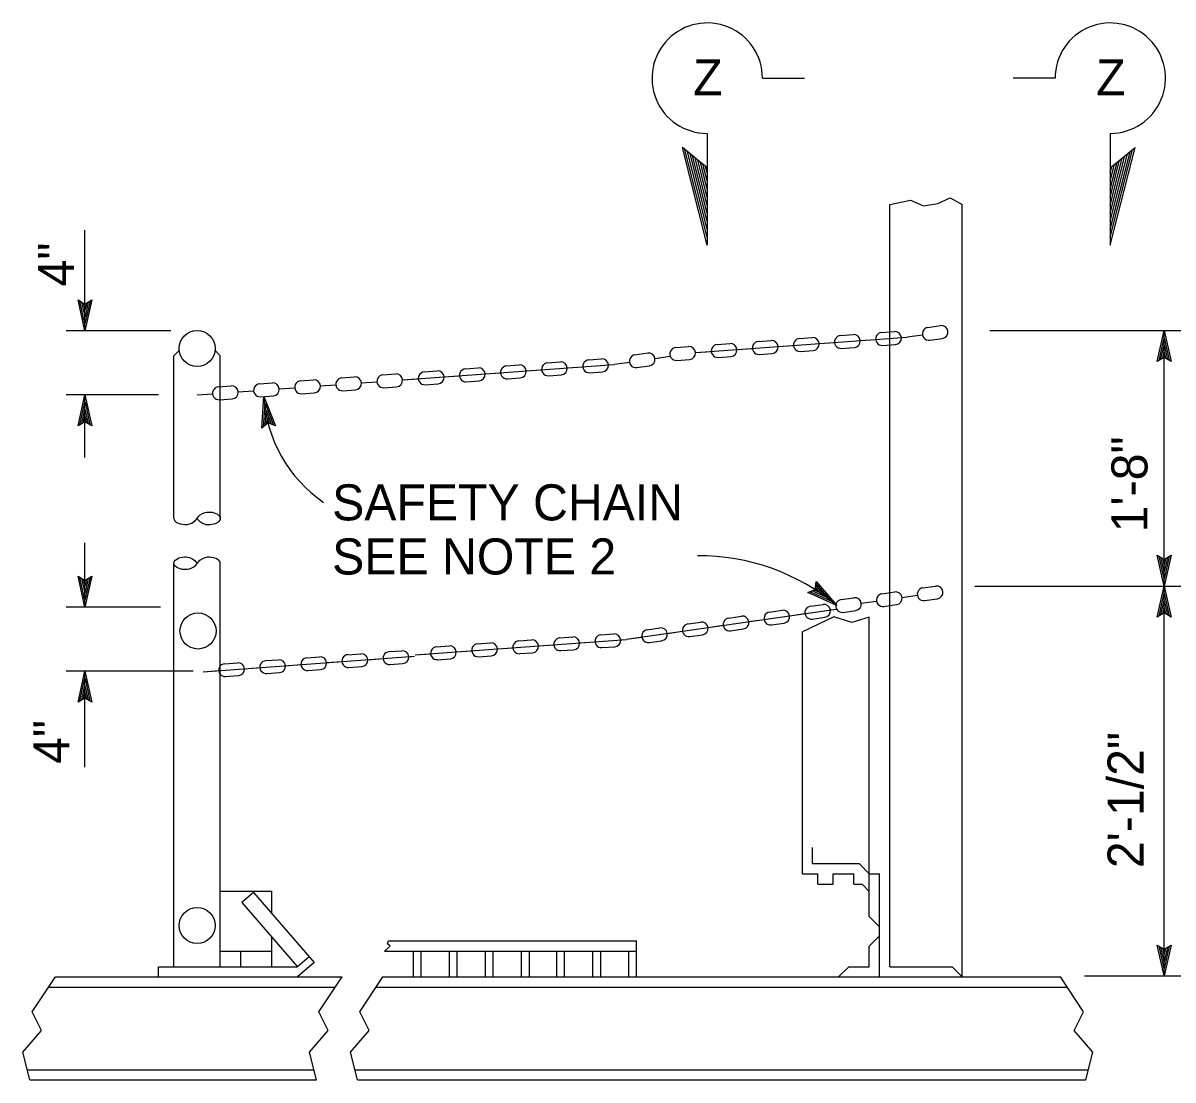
# Model space of a CAD drawing. Extents: x -894 to 866, y -476 to 714.
# Drawn here: x 502 to 725.2, y 30.6 to 235.8 of the extents above; entities that cross this region are included whole.
import ezdxf

# ---------------------------------------------------------------- set-up
doc = ezdxf.new("R2010")
doc.units = 0
for name, color, linetype in [('22 Misc Cnst Det', 7, 'Continuous'), ('56 Stage 3 Anno', 7, 'Continuous'), ('57 Undefined', 7, 'Continuous'), ('60 Nongeo Data', 7, 'Continuous')]:
    doc.layers.add(name, color=color, linetype=linetype)

msp = doc.modelspace()

# ---------------------------------------------------------------- linework, layer by layer
at = {"layer": '22 Misc Cnst Det'}
for p, q in [((645.51, 225.09), (653.67, 225.09)), ((702.33, 225.09), (694.18, 225.09)), ((634.8, 214.37), (634.8, 192.67)), ((713.05, 214.37), (713.05, 192.67)), ((634.8, 192.67), (629.97, 211.62)), ((634.8, 207.7), (629.97, 211.62)), ((634.8, 194.22), (630.47, 211.21)), ((634.8, 195.78), (630.97, 210.8)), ((634.8, 197.34), (631.47, 210.4)), ((634.8, 198.9), (631.97, 209.99)), ((713.05, 192.67), (717.88, 211.62)), ((713.05, 207.7), (717.88, 211.62)), ((713.05, 194.23), (717.38, 211.21)), ((713.05, 195.78), (716.88, 210.8)), ((713.05, 197.34), (716.38, 210.4)), ((713.05, 198.9), (715.88, 209.99)), ((634.8, 200.46), (632.47, 209.59)), ((634.8, 202.02), (632.97, 209.18)), ((634.8, 203.57), (633.47, 208.78)), ((634.8, 205.13), (633.97, 208.37)), ((634.8, 206.69), (634.47, 207.97)), ((713.05, 200.46), (715.37, 209.59)), ((713.05, 202.02), (714.87, 209.18)), ((713.05, 203.57), (714.37, 208.78)), ((713.05, 205.13), (713.87, 208.37)), ((713.05, 206.69), (713.37, 207.97))]:
    msp.add_line(p, q, dxfattribs=at)
for centre, start, end in [((634.8, 225.09), 359.9995, 270), ((713.05, 225.09), 270, 180.0005)]:
    msp.add_arc(centre, 10.72, start, end, dxfattribs=at)
at = {"layer": '56 Stage 3 Anno'}
for p, q in [((514, 176.03), (514, 195.57)), ((514, 176.03), (512.67, 182.03)), ((512.67, 182.03), (512.67, 182.03)), ((512.67, 182.03), (514, 181.23)), ((514, 177.42), (513.03, 181.8)), ((514.01, 178.79), (513.38, 181.62)), ((514.01, 180.18), (513.74, 181.38)), ((514, 181.23), (515.34, 182.03)), ((515.34, 182.03), (514, 176.03)), ((514.99, 181.82), (514, 177.41)), ((514.63, 181.58), (514.01, 178.79)), ((514.28, 181.4), (514.01, 180.18)), ((515.34, 182.03), (515.34, 182.03)), ((510.32, 176.08), (530.65, 176.08)), ((514, 176.03), (514, 176.03)), ((689.67, 176.08), (729, 176.08)), ((722.17, 170.08), (723.51, 176.08)), ((722.52, 170.3), (723.51, 174.7)), ((723.51, 126.48), (723.51, 176.08)), ((723.51, 176.08), (723.51, 176.08)), ((723.51, 176.08), (724.84, 170.08)), ((723.51, 174.69), (724.48, 170.32)), ((722.88, 170.53), (723.5, 173.32)), ((723.23, 170.71), (723.5, 171.94)), ((723.5, 173.32), (724.13, 170.5)), ((723.5, 171.94), (723.77, 170.73)), ((723.51, 170.88), (722.17, 170.08)), ((722.17, 170.08), (722.17, 170.08)), ((724.84, 170.08), (723.51, 170.88)), ((724.84, 170.08), (724.84, 170.08)), ((528.25, 163.6), (510.32, 163.6)), ((512.66, 157.6), (514, 163.6)), ((514, 151.43), (514, 163.6)), ((514, 163.6), (514, 163.6)), ((514, 163.6), (515.33, 157.6)), ((548.33, 157.16), (548.75, 163.3)), ((548.75, 163.3), (548.75, 163.3)), ((548.75, 163.3), (550.97, 157.57)), ((513.02, 157.82), (514, 162.22)), ((513.38, 158.05), (514, 160.84)), ((514, 160.84), (514.63, 158.01)), ((514.01, 162.21), (514.97, 157.83)), ((548.65, 157.43), (548.96, 161.93)), ((548.97, 161.92), (550.58, 157.74)), ((513.73, 158.23), (514, 159.46)), ((514, 159.46), (514.27, 158.25)), ((548.97, 157.72), (549.17, 160.57)), ((549.17, 160.57), (550.21, 157.87)), ((549.29, 157.94), (549.38, 159.2)), ((549.38, 159.2), (549.82, 158.05)), ((514, 158.4), (512.66, 157.6)), ((512.66, 157.6), (512.66, 157.6)), ((515.33, 157.6), (514, 158.4)), ((515.33, 157.6), (515.33, 157.6)), ((549.54, 158.16), (548.33, 157.16)), ((548.33, 157.16), (548.33, 157.16)), ((550.97, 157.57), (549.54, 158.16)), ((550.97, 157.57), (550.97, 157.57)), ((514, 122.39), (514, 134.88)), ((723.51, 126.48), (722.18, 132.48)), ((722.18, 132.48), (722.18, 132.48)), ((722.18, 132.48), (723.51, 131.68)), ((723.5, 127.87), (722.54, 132.24)), ((723.51, 129.24), (722.88, 132.07)), ((723.51, 130.62), (723.24, 131.83)), ((723.51, 131.68), (724.85, 132.48)), ((724.85, 132.48), (723.51, 126.48)), ((724.49, 132.26), (723.51, 127.86)), ((724.13, 132.03), (723.51, 129.24)), ((723.78, 131.85), (723.51, 130.62)), ((724.85, 132.48), (724.85, 132.48)), ((514, 122.39), (512.67, 128.39)), ((512.67, 128.39), (512.67, 128.39)), ((512.67, 128.39), (514, 127.59)), ((514, 123.78), (513.03, 128.16)), ((514.01, 125.16), (513.38, 127.98)), ((514.01, 126.54), (513.74, 127.74)), ((514, 127.59), (515.34, 128.39)), ((515.34, 128.39), (514, 122.39)), ((514.99, 128.18), (514, 123.77)), ((514.63, 127.94), (514.01, 125.16)), ((514.28, 127.77), (514.01, 126.54)), ((515.34, 128.39), (515.34, 128.39)), ((655.78, 125.85), (655.94, 127.4)), ((655.94, 127.4), (655.94, 127.4)), ((655.94, 127.4), (659.96, 122.74)), ((654.35, 125.26), (655.78, 125.85)), ((659.96, 122.74), (654.35, 125.26)), ((654.35, 125.26), (654.35, 125.26)), ((658.84, 123.57), (654.75, 125.4)), ((657.74, 124.39), (655.1, 125.58)), ((656.63, 125.22), (655.5, 125.72)), ((655.81, 126.17), (656.63, 125.22)), ((655.88, 126.56), (657.74, 124.39)), ((655.9, 126.98), (658.85, 123.57)), ((686.74, 126.48), (728.38, 126.48)), ((722.17, 120.48), (723.51, 126.48)), ((722.52, 120.69), (723.51, 125.1)), ((723.51, 50.8), (723.51, 126.48)), ((723.51, 126.48), (723.51, 126.48)), ((723.51, 126.48), (723.51, 126.48)), ((723.51, 126.48), (724.84, 120.48)), ((723.51, 125.09), (724.48, 120.71)), ((722.88, 120.93), (723.5, 123.72)), ((723.5, 123.72), (724.13, 120.89)), ((510.32, 122.44), (528.68, 122.44)), ((514, 122.39), (514, 122.39)), ((659.96, 122.74), (659.96, 122.74)), ((723.51, 121.28), (722.17, 120.48)), ((723.23, 121.1), (723.5, 122.33)), ((723.5, 122.33), (723.77, 121.13)), ((724.84, 120.48), (723.51, 121.28)), ((722.17, 120.48), (722.17, 120.48)), ((724.84, 120.48), (724.84, 120.48)), ((534.97, 109.96), (510.32, 109.96)), ((512.66, 103.96), (514, 109.96)), ((514, 91.35), (514, 109.96)), ((514, 109.96), (514, 109.96)), ((514, 109.96), (515.33, 103.96)), ((513.02, 104.18), (514, 108.58)), ((513.38, 104.41), (514, 107.2)), ((514, 107.2), (514.63, 104.37)), ((514.01, 108.57), (514.97, 104.19)), ((513.73, 104.59), (514, 105.82)), ((514, 105.82), (514.27, 104.61)), ((514, 104.76), (512.66, 103.96)), ((512.66, 103.96), (512.66, 103.96)), ((515.33, 103.96), (514, 104.76)), ((515.33, 103.96), (515.33, 103.96)), ((723.51, 50.8), (722.18, 56.8)), ((722.18, 56.8), (722.18, 56.8)), ((722.18, 56.8), (723.51, 56)), ((723.5, 52.2), (722.54, 56.57)), ((723.51, 53.57), (722.88, 56.39)), ((723.51, 54.95), (723.24, 56.16)), ((723.51, 56), (724.85, 56.8)), ((724.85, 56.8), (723.51, 50.8)), ((724.49, 56.59), (723.51, 52.18)), ((724.13, 56.35), (723.51, 53.57)), ((723.78, 56.18), (723.51, 54.95)), ((724.85, 56.8), (724.85, 56.8)), ((708.04, 50.8), (728.38, 50.8)), ((723.51, 50.8), (723.51, 50.8))]:
    msp.add_line(p, q, dxfattribs=at)
for centre, radius, start, end in [((575.38, 164.75), 26.67, 183.1164, 235.5979), ((633.14, 90.33), 42.06, 50.3977, 90.3354)]:
    msp.add_arc(centre, radius, start, end, dxfattribs=at)
at = {"layer": '60 Nongeo Data'}
for p, q in [((670.27, 52.6), (670.27, 200.6)), ((684.27, 50.6), (684.27, 200.6)), ((632.6, 171.82), (673.6, 174.82)), ((531.27, 171.2), (532.29, 172.22)), ((540.27, 171.2), (539.24, 172.22)), ((531.27, 139.62), (531.27, 171.2)), ((540.27, 139.62), (540.27, 171.2)), ((575.73, 166.51), (616.73, 169.51)), ((531.27, 52.6), (531.27, 130.92)), ((540.27, 52.6), (540.27, 130.92)), ((619.12, 116.17), (659.81, 122.02)), ((666.27, 67.2), (666.27, 120.48)), ((578.11, 113.14), (619.11, 116.14)), ((653.27, 70.6), (653.27, 117.6)), ((536.97, 109.86), (577.97, 112.86)), ((655.27, 72.6), (655.27, 75.72)), ((655.27, 72.6), (664.27, 72.6)), ((666.27, 70.6), (664.27, 72.6)), ((653.27, 70.6), (656.27, 70.6)), ((656.27, 68.6), (656.27, 70.6)), ((659.27, 68.6), (659.27, 70.6)), ((659.27, 70.6), (663.27, 70.6)), ((663.27, 68.6), (663.27, 70.6)), ((666.27, 70.6), (668.27, 70.6)), ((668.27, 50.6), (668.27, 70.6)), ((540.27, 67.25), (550.27, 67.25)), ((550.27, 62.86), (550.27, 67.25)), ((656.27, 68.6), (659.27, 68.6)), ((663.27, 68.6), (664.86, 68.6)), ((666.27, 67.2), (664.86, 68.6)), ((666.27, 62.32), (666.27, 67.2)), ((546.69, 66.97), (544.46, 65.03)), ((544.46, 65.03), (555.27, 52.6)), ((546.69, 66.97), (558.49, 53.4)), ((668.27, 60.32), (666.27, 62.32)), ((550.27, 52.6), (550.27, 58.35)), ((668.27, 58.6), (666.27, 56.6)), ((572.92, 57.6), (621.08, 57.6)), ((621.08, 50.6), (621.08, 57.6)), ((666.27, 52.6), (666.27, 56.6)), ((540.27, 55.6), (550.27, 55.6)), ((544.27, 52.6), (544.27, 55.6)), ((557.5, 54.54), (555.27, 52.6)), ((572.17, 55.6), (621.08, 55.6)), ((577.77, 50.6), (577.77, 55.6)), ((579.27, 50.6), (579.27, 55.6)), ((584.77, 50.6), (584.77, 55.6)), ((586.27, 50.6), (586.27, 55.6)), ((591.77, 50.6), (591.77, 55.6)), ((593.27, 50.6), (593.27, 55.6)), ((598.77, 50.6), (598.77, 55.6)), ((600.27, 50.6), (600.27, 55.6)), ((605.62, 50.6), (605.62, 55.6)), ((607.12, 50.6), (607.12, 55.6)), ((612.62, 50.6), (612.62, 55.6)), ((614.12, 50.6), (614.12, 55.6)), ((619.58, 50.6), (619.58, 55.6)), ((528.27, 50.6), (528.27, 52.6)), ((528.27, 52.6), (555.27, 52.6)), ((558.49, 53.4), (555.27, 50.6)), ((660.27, 50.6), (662.27, 52.6)), ((662.27, 52.6), (666.27, 52.6)), ((670.27, 52.6), (682.34, 52.6)), ((682.34, 52.6), (684.27, 50.6)), ((508.27, 50.6), (563.91, 50.6)), ((571.84, 50.6), (703.38, 50.6)), ((506.93, 48.6), (562.58, 48.6)), ((570.51, 48.6), (704.71, 48.6)), ((502.82, 32.6), (558.47, 32.6)), ((566.39, 32.6), (708.82, 32.6)), ((503.32, 30.6), (558.97, 30.6)), ((566.9, 30.6), (708.32, 30.6))]:
    msp.add_line(p, q, dxfattribs=at)
for points in [[(670.27, 200.6), (674.27, 201.4), (676.77, 200.28), (679.6, 200.74), (681.96, 201.86), (684.27, 200.6)], [(677.64, 176.7), (680.11, 177.05)], [(644.72, 173.96), (647.22, 174.15)], [(652.7, 174.55), (655.2, 174.73)], [(660.68, 175.13), (663.17, 175.31)], [(664.51, 174.16), (667.5, 174.38)], [(668.66, 175.71), (671.15, 175.9)], [(672.49, 174.74), (673.6, 174.82)], [(673.61, 174.85), (676.58, 175.28)], [(677.99, 174.22), (680.47, 174.58)], [(628.7, 172.81), (631.19, 172.99)], [(632.6, 171.82), (635.59, 172.04)], [(636.75, 173.38), (639.24, 173.56)], [(640.58, 172.41), (643.57, 172.62)], [(648.55, 172.99), (651.55, 173.21)], [(652.88, 172.05), (655.38, 172.24)], [(656.53, 173.57), (659.53, 173.79)], [(660.86, 172.64), (663.36, 172.82)], [(668.84, 173.22), (671.34, 173.4)], [(603.81, 169.82), (606.3, 170)], [(611.79, 170.4), (614.28, 170.58)], [(616.74, 169.54), (619.71, 169.97)], [(620.77, 171.38), (623.24, 171.74)], [(624.66, 170.68), (627.63, 171.1)], [(628.88, 170.31), (631.37, 170.5)], [(636.93, 170.89), (639.42, 171.07)], [(644.91, 171.47), (647.4, 171.65)], [(571.83, 167.49), (574.32, 167.67)], [(579.87, 168.06), (582.37, 168.25)], [(587.85, 168.65), (590.35, 168.83)], [(591.68, 167.67), (594.68, 167.89)], [(595.83, 169.23), (598.32, 169.41)], [(599.66, 168.26), (602.65, 168.48)], [(603.99, 167.32), (606.49, 167.5)], [(607.64, 168.84), (610.63, 169.06)], [(611.97, 167.91), (614.46, 168.09)], [(615.62, 169.43), (616.73, 169.51)], [(621.12, 168.91), (623.6, 169.26)], [(539.91, 165.16), (542.41, 165.34)], [(547.89, 165.74), (550.38, 165.92)], [(555.87, 166.32), (558.36, 166.51)], [(559.7, 165.35), (562.69, 165.57)], [(563.85, 166.91), (566.34, 167.09)], [(567.68, 165.93), (570.67, 166.15)], [(575.73, 166.51), (578.72, 166.73)], [(580.06, 165.57), (582.55, 165.75)], [(583.7, 167.09), (586.7, 167.31)], [(588.03, 166.15), (590.53, 166.34)], [(596.01, 166.74), (598.51, 166.92)], [(535.77, 163.6), (538.76, 163.82)], [(543.74, 164.18), (546.74, 164.4)], [(548.07, 163.25), (550.57, 163.43)], [(551.72, 164.77), (554.71, 164.99)], [(556.05, 163.83), (558.55, 164.01)], [(564.03, 164.41), (566.52, 164.6)], [(572.01, 165), (574.5, 165.18)], [(540.1, 162.66), (542.59, 162.85)], [(531.27, 139.62), (531.28, 139.49), (531.38, 139.24), (531.57, 139.03), (531.79, 138.86), (532.09, 138.71), (532.49, 138.58), (532.95, 138.49), (533.36, 138.45), (533.82, 138.46), (534.28, 138.55), (534.73, 138.73), (535.16, 139), (535.45, 139.24), (535.75, 139.6), (536.05, 140.01), (536.36, 140.3), (536.83, 140.6), (537.31, 140.78), (537.64, 140.84), (538.21, 140.86), (538.67, 140.81), (539.08, 140.71), (539.4, 140.6), (539.73, 140.42), (540, 140.21), (540.14, 140.03), (540.23, 139.84), (540.27, 139.61), (540.22, 139.38), (540.13, 139.19), (540.01, 139.04), (539.79, 138.85), (539.51, 138.69), (539.3, 138.6), (538.97, 138.49), (538.61, 138.42), (538.23, 138.38), (537.93, 138.37), (537.55, 138.41), (537.26, 138.48), (536.94, 138.6), (536.77, 138.67), (536.57, 138.8), (536.4, 138.92), (536.16, 139.13), (535.98, 139.32), (535.86, 139.48), (535.77, 139.61)], [(540.27, 130.92), (540.25, 131.04), (540.15, 131.29), (539.96, 131.51), (539.74, 131.67), (539.44, 131.82), (539.04, 131.96), (538.58, 132.05), (538.17, 132.08), (537.71, 132.07), (537.25, 131.98), (536.8, 131.81), (536.37, 131.54), (536.09, 131.3), (535.78, 130.93), (535.48, 130.52), (535.17, 130.23), (534.7, 129.94), (534.22, 129.76), (533.9, 129.69), (533.32, 129.68), (532.86, 129.73), (532.45, 129.82), (532.13, 129.94), (531.8, 130.11), (531.53, 130.33), (531.39, 130.5), (531.3, 130.69), (531.27, 130.92), (531.31, 131.15), (531.4, 131.34), (531.52, 131.49), (531.74, 131.68), (532.02, 131.84), (532.23, 131.94), (532.56, 132.04), (532.92, 132.12), (533.3, 132.16), (533.6, 132.16), (533.98, 132.12), (534.27, 132.05), (534.6, 131.93), (534.76, 131.87), (534.96, 131.73), (535.13, 131.61), (535.37, 131.41), (535.55, 131.21), (535.67, 131.06), (535.76, 130.93)], [(668.73, 125.01), (671.21, 125.36)], [(676.65, 126.15), (679.13, 126.5)], [(654.82, 122.57), (657.3, 122.92)], [(660.82, 123.87), (663.29, 124.22)], [(664.71, 123.16), (667.67, 123.59)], [(669.09, 122.53), (671.56, 122.89)], [(672.62, 124.3), (675.59, 124.73)], [(677.01, 123.67), (679.48, 124.03)], [(638.98, 120.29), (641.46, 120.64)], [(646.9, 121.43), (649.38, 121.78)], [(650.79, 120.72), (653.76, 121.15)], [(658.71, 121.86), (659.81, 122.02)], [(661.17, 121.39), (663.65, 121.75)], [(623.15, 118.01), (625.62, 118.37)], [(631.07, 119.15), (633.54, 119.51)], [(634.96, 118.45), (637.92, 118.87)], [(642.87, 119.58), (645.84, 120.01)], [(647.26, 118.95), (649.73, 119.31)], [(666.27, 120.48), (662.89, 119.39), (659.35, 120.53), (653.27, 117.6)], [(655.18, 120.09), (657.65, 120.45)], [(606.19, 116.44), (608.68, 116.63)], [(614.17, 117.03), (616.66, 117.21)], [(618, 116.06), (619.11, 116.14)], [(619.12, 116.17), (622.09, 116.6)], [(627.04, 117.31), (630.01, 117.73)], [(631.42, 116.67), (633.9, 117.03)], [(639.34, 117.81), (641.81, 118.17)], [(573.03, 113.76), (575.53, 113.94)], [(582.25, 114.69), (584.75, 114.88)], [(586.08, 113.72), (589.08, 113.94)], [(590.23, 115.28), (592.73, 115.46)], [(594.06, 114.3), (597.06, 114.52)], [(598.21, 115.86), (600.7, 116.04)], [(602.04, 114.89), (605.03, 115.11)], [(606.37, 113.95), (608.87, 114.13)], [(610.02, 115.47), (613.01, 115.69)], [(614.35, 114.54), (616.84, 114.72)], [(623.5, 115.54), (625.98, 115.89)], [(549.1, 112.01), (551.59, 112.19)], [(557.08, 112.59), (559.57, 112.77)], [(560.91, 111.62), (563.9, 111.83)], [(565.05, 113.17), (567.55, 113.36)], [(568.88, 112.2), (571.88, 112.42)], [(576.86, 112.78), (577.97, 112.86)], [(578.11, 113.14), (581.1, 113.36)], [(582.44, 112.2), (584.93, 112.38)], [(590.41, 112.78), (592.91, 112.97)], [(598.39, 113.37), (600.89, 113.55)], [(536.97, 109.86), (539.96, 110.08)], [(541.12, 111.42), (543.61, 111.6)], [(544.95, 110.45), (547.94, 110.67)], [(549.28, 109.51), (551.77, 109.69)], [(552.93, 111.03), (555.92, 111.25)], [(557.26, 110.1), (559.75, 110.28)], [(565.24, 110.68), (567.73, 110.86)], [(573.21, 111.26), (575.71, 111.45)], [(541.3, 108.93), (543.79, 109.11)], [(572.17, 55.6), (573.27, 56.55), (572.72, 57.03), (572.92, 57.6)], [(503.32, 30.6), (501.96, 36.03), (505.57, 40.24), (503.77, 43.85), (508.27, 50.6)], [(558.97, 30.6), (557.61, 36.03), (561.22, 40.24), (559.41, 43.85), (563.91, 50.6)], [(566.9, 30.6), (565.54, 36.03), (569.15, 40.24), (567.34, 43.85), (571.84, 50.6)], [(708.32, 30.6), (709.68, 36.03), (706.07, 40.24), (707.88, 43.85), (703.38, 50.6)]]:
    msp.add_lwpolyline(points, dxfattribs=at)
for centre in [(535.77, 172.6), (535.94, 117.77), (535.77, 60.6)]:
    msp.add_circle(centre, 3.5, dxfattribs=at)
for centre, start, end in [((677.82, 175.46), 98.1849, 278.1849), ((680.29, 175.81), 278.1849, 98.1849), ((647.31, 172.9), 274.1849, 94.1849), ((652.79, 173.3), 94.1849, 274.1849), ((655.29, 173.48), 274.1849, 94.1849), ((660.77, 173.88), 94.1849, 274.1849), ((663.27, 174.07), 274.1849, 94.1849), ((668.75, 174.47), 94.1849, 274.1849), ((671.24, 174.65), 274.1849, 94.1849), ((628.79, 171.56), 94.1849, 274.1849), ((631.28, 171.74), 274.1849, 94.1849), ((636.84, 172.13), 94.1849, 274.1849), ((639.33, 172.32), 274.1849, 94.1849), ((644.81, 172.72), 94.1849, 274.1849), ((603.9, 168.57), 94.1849, 274.1849), ((606.39, 168.75), 274.1849, 94.1849), ((611.88, 169.15), 94.1849, 274.1849), ((614.37, 169.34), 274.1849, 94.1849), ((620.94, 170.14), 98.1849, 278.1849), ((623.42, 170.5), 278.1849, 98.1849), ((571.92, 166.24), 94.1849, 274.1849), ((574.41, 166.43), 274.1849, 94.1849), ((579.96, 166.82), 94.1849, 274.1849), ((582.46, 167), 274.1849, 94.1849), ((587.94, 167.4), 94.1849, 274.1849), ((590.44, 167.58), 274.1849, 94.1849), ((595.92, 167.98), 94.1849, 274.1849), ((598.42, 168.17), 274.1849, 94.1849), ((542.5, 164.09), 274.1849, 94.1849), ((547.98, 164.49), 94.1849, 274.1849), ((550.48, 164.68), 274.1849, 94.1849), ((555.96, 165.08), 94.1849, 274.1849), ((558.45, 165.26), 274.1849, 94.1849), ((563.94, 165.66), 94.1849, 274.1849), ((566.43, 165.84), 274.1849, 94.1849), ((540, 163.91), 94.1849, 274.1849), ((671.39, 124.12), 278.1849, 98.1849), ((676.83, 124.91), 98.1849, 278.1849), ((679.31, 125.26), 278.1849, 98.1849), ((657.47, 121.68), 278.1849, 98.1849), ((660.99, 122.63), 98.1849, 278.1849), ((663.47, 122.99), 278.1849, 98.1849), ((668.91, 123.77), 98.1849, 278.1849), ((641.64, 119.41), 278.1849, 98.1849), ((647.08, 120.19), 98.1849, 278.1849), ((649.56, 120.55), 278.1849, 98.1849), ((655, 121.33), 98.1849, 278.1849), ((625.8, 117.13), 278.1849, 98.1849), ((631.24, 117.91), 98.1849, 278.1849), ((633.72, 118.27), 278.1849, 98.1849), ((639.16, 119.05), 98.1849, 278.1849), ((606.28, 115.2), 94.1849, 274.1849), ((608.77, 115.38), 274.1849, 94.1849), ((614.26, 115.78), 94.1849, 274.1849), ((616.75, 115.96), 274.1849, 94.1849), ((623.32, 116.77), 98.1849, 278.1849), ((575.62, 112.69), 274.1849, 94.1849), ((582.34, 113.45), 94.1849, 274.1849), ((584.84, 113.63), 274.1849, 94.1849), ((590.32, 114.03), 94.1849, 274.1849), ((592.82, 114.21), 274.1849, 94.1849), ((598.3, 114.61), 94.1849, 274.1849), ((600.8, 114.8), 274.1849, 94.1849), ((549.19, 110.76), 94.1849, 274.1849), ((551.68, 110.94), 274.1849, 94.1849), ((557.17, 111.34), 94.1849, 274.1849), ((559.66, 111.52), 274.1849, 94.1849), ((565.14, 111.93), 94.1849, 274.1849), ((567.64, 112.11), 274.1849, 94.1849), ((573.12, 112.51), 94.1849, 274.1849), ((541.21, 110.17), 94.1849, 274.1849), ((543.7, 110.36), 274.1849, 94.1849)]:
    msp.add_arc(centre, 1.25, start, end, dxfattribs=at)

# ---------------------------------------------------------------- texts
at = {"layer": '57 Undefined'}
for s, p in [('Z', (632.06, 221.78)), ('Z', (710.32, 221.78)), ('SAFETY CHAIN', (561.98, 139.24)), ('SEE NOTE 2', (561.98, 128.74))]:
    msp.add_text(s, height=7, dxfattribs=at).set_placement(p)
for s, p in [('4"', (511.87, 184.66)), ('1\'-8"', (720.27, 136.91)), ('4"', (510.95, 91.96)), ('2\'-1/2"', (719.52, 71.72))]:
    msp.add_text(s, height=7, rotation=90, dxfattribs=at).set_placement(p)

doc.saveas('drawing.dxf')
